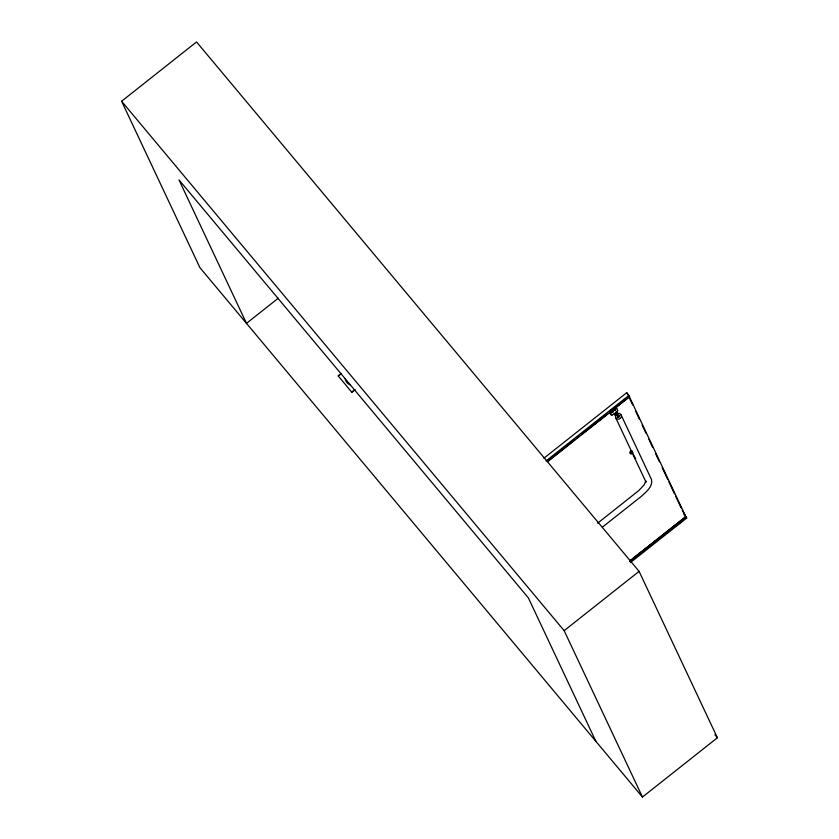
<?xml version="1.0" encoding="UTF-8"?>
<svg xmlns="http://www.w3.org/2000/svg" width="839" height="839" viewBox="0 0 839 839"><rect width="100%" height="100%" fill="white"/><g stroke="black" fill="none" stroke-linecap="round" stroke-linejoin="round"><path stroke-width="1.26" d="M619.392 416.312L618.049 417.13M616.581 413.187L615.26 413.952L616.246 413.27M616.246 413.438L615.501 413.973M121.603 101.236L196.546 41.95L639.098 571.369L717.397 737.764L642.454 797.05L199.902 267.631L121.603 101.236L564.154 630.655L642.454 797.05M278.307 298.181L246.488 323.351L178.98 179.903L528.36 597.861L595.868 741.319M351.814 392.243L354.855 389.716L351.814 392.243L338.201 375.914L341.284 373.481M338.243 376.008L341.326 373.575M543.892 458.23L626.743 392.694L629.649 396.805L547.825 461.534M546.116 460.884L628.956 395.347M601.5 417.853L603.608 416.238M610.698 410.575L613.844 408.142M549.503 459.478L551.548 457.853M559.728 451.382L570.981 442.489M573.027 440.863L575.072 439.248M588.37 428.729L603.713 416.595M605.758 414.969L607.803 413.354M617.001 406.076L627.236 397.98M548.633 460.475L575.229 439.437M577.274 437.822L579.319 436.207M581.364 434.581L607.96 413.543M609.901 412.431L615.91 407.167L617.861 410.533L616.088 411.928M616.141 407.072L629.439 396.553M614.326 413.333L611.673 415.431L610.561 413.061L616.749 408.163M597.609 523.2L638.815 490.553L644.195 484.837L645.831 480.999L645.621 482.456L645.684 481.177L645.894 481.89L615.595 417.497M602.381 527.165L641.237 496.436C645.841 492.147 653.203 486.63 651.473 479.457L621.143 415.011A3.041 2.874 -25.2 0 0 615.962 414.602L615.826 416.249A1.825 0.587 -39.9 0 1 616.885 414.487A1.825 0.587 -39.9 0 1 618.595 414.078L617.221 413.69L615.994 414.665A3.041 2.874 -25.2 0 0 617.997 419.143A3.041 2.874 -25.2 0 0 621.143 415.011M629.565 561.018L685.82 516.509L686.187 516.95L629.932 561.448M629.722 561.207L685.977 516.709L686.701 518.041L630.446 562.549M633.823 558.134L656.318 540.326M661.436 536.278L684.96 517.673M638.164 555.282L640.209 553.656M642.255 552.041L646.345 548.811M661.688 536.666L663.733 535.051M665.778 533.436L667.823 531.811M669.868 530.196L673.958 526.955M677.807 524.344L681.614 521.334L675.909 525.843M564.154 630.655L639.098 571.369M618.878 415.525L617.724 415.882L617.735 417.035M619.098 415.641L617.64 415.704L617.913 417.193M617.829 417.014L618.888 417.277L619.392 416.071M619.014 415.462L619.476 416.249M685.841 516.73L628.883 395.693M627.373 393.848L629.187 396.008M609.722 412.064L610.561 413.061M610.467 413.994L611.673 415.431M682.275 510.353L686.229 517.254M685.222 516.279L686.701 518.041M635.647 458.765L633.445 454.759M714.901 734.775L717.397 737.764M628.747 396.606L632.648 404.901M635.438 410.827L639.339 419.122M642.129 425.048L646.03 433.344M648.82 439.258L652.721 447.554M655.511 453.48L659.412 461.775M662.202 467.701L667.771 479.551M668.893 481.922L674.462 493.762M675.584 496.132L681.153 507.983M626.743 392.694L627.635 394.393M683.963 514.297L684.477 515.387M609.534 411.991L610.561 414.099M615.543 414.739A1.825 0.587 -39.9 0 1 614.725 414.319A1.825 0.587 -39.9 0 1 616.759 412.557A1.825 0.587 -39.9 0 1 617.231 413.291M615.365 414.518A1.825 0.587 -39.9 0 1 614.536 414.088A1.825 0.587 -39.9 0 1 616.571 412.337A1.825 0.587 -39.9 0 1 617.043 413.071M613.078 412.348A1.825 0.587 -39.9 0 1 612.722 411.571A1.825 0.587 -39.9 0 1 614.735 409.977A1.825 0.587 -39.9 0 1 615.102 410.743M630.299 453.102A3.041 0.975 -39.9 0 1 631.117 450.627M633.319 452.808A3.041 0.975 -39.9 0 1 630.509 453.784A3.041 0.975 -39.9 0 1 632.459 450.994M350.461 384.986A8.736 8.243 -25.2 0 1 345.154 378.63"/></g></svg>
